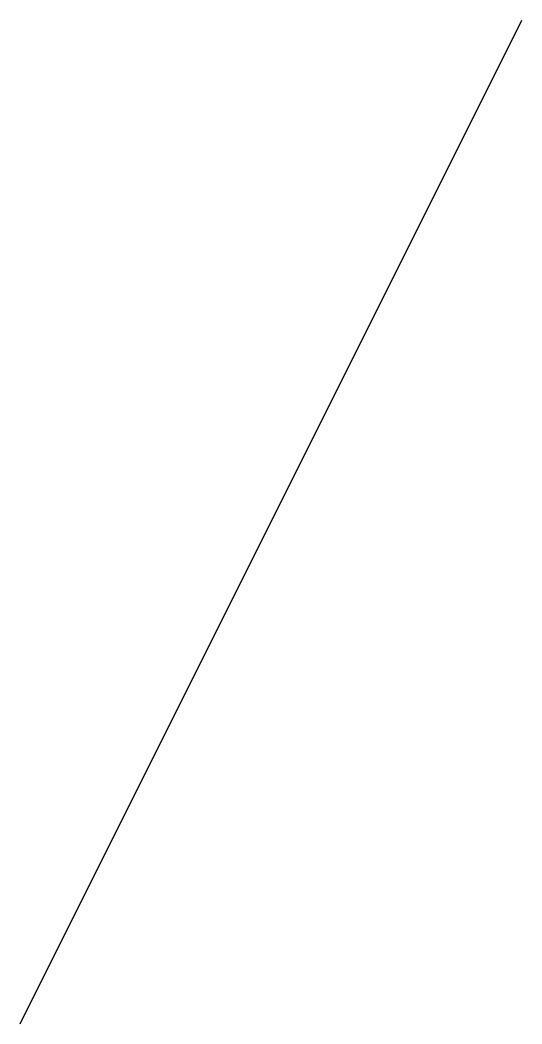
# Model space of a CAD drawing. Header units: centimetres. Extents: x 0 to 1, y 0 to 2.
import ezdxf

# ---------------------------------------------------------------- set-up
doc = ezdxf.new("R2010")
doc.units = ezdxf.units.CM
doc.layers.get('0').update_dxf_attribs({"linetype": 'CONTINUOUS'})

msp = doc.modelspace()

# ---------------------------------------------------------------- linework, layer by layer
msp.add_line((0, 0), (1, 2, 3))

doc.saveas('drawing.dxf')
